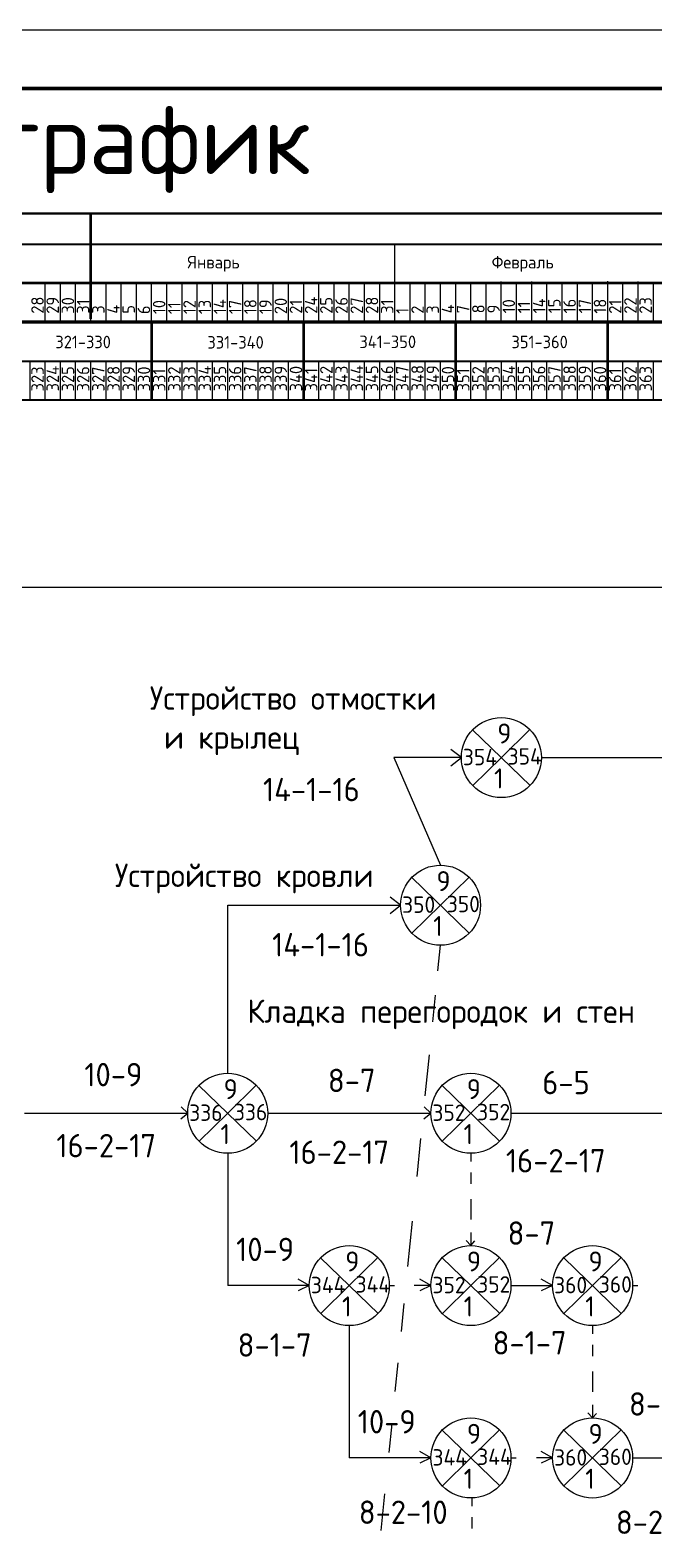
# Model space of a CAD drawing. Header units: millimetres. Extents: x -782 to 10910, y 3841 to 9763.
# Drawn here: x 3675.6 to 3728.9, y 8498.1 to 8626.5 of the extents above; entities that cross this region are included whole.
import ezdxf

# ---------------------------------------------------------------- set-up
doc = ezdxf.new("R2010")
doc.units = ezdxf.units.MM
doc.layers.add('1STAIR2D', color=30, linetype='Continuous')
doc.layers.add('A0-08', color=101, linetype='Continuous')
doc.styles.add('GOST-2.304_Type-B', font='GOST_Common.ttf')
doc.styles.get("Standard").update_dxf_attribs({"font": 'isocpeur.ttf'})

msp = doc.modelspace()

# ---------------------------------------------------------------- linework, layer by layer
at = {"lineweight": 50}
for p, q in [((3680.779779, 8601.848837), (3680.779779, 8610.846744)), ((3685.981601, 8594.911202), (3685.981601, 8601.544181)), ((3698.981601, 8594.93428), (3698.981601, 8601.567259)), ((3711.981601, 8594.903509), (3711.981601, 8601.536489)), ((3724.981601, 8594.911202), (3724.981601, 8601.544181))]:
    msp.add_line(p, q, dxfattribs=at)
at = {"lineweight": -3}
for p, q in [((3706.779717, 8601.544181), (3706.779717, 8608.225663)), ((3678.179906, 8601.597716), (3678.179843, 8604.924243)), ((3679.479843, 8601.671914), (3679.479779, 8604.998441)), ((3680.779906, 8601.597716), (3680.780686, 8604.917385)), ((3682.079843, 8601.654356), (3682.080623, 8604.974025)), ((3683.379906, 8601.580159), (3683.380687, 8604.899827)), ((3684.679843, 8601.636454), (3684.680623, 8604.956123)), ((3687.279843, 8601.544181), (3687.280623, 8604.86385)), ((3688.57978, 8601.672086), (3688.579717, 8604.998613)), ((3691.17978, 8601.672086), (3691.18056, 8604.991755)), ((3693.77978, 8601.561911), (3693.779717, 8604.888438)), ((3696.37978, 8601.544354), (3696.380561, 8604.864022)), ((3697.679717, 8601.689816), (3697.679654, 8605.016343)), ((3700.279717, 8601.689816), (3700.280497, 8605.009485)), ((3702.879717, 8601.562084), (3702.879654, 8604.888611)), ((3705.479717, 8601.562084), (3705.480498, 8604.881752)), ((3706.779654, 8601.707546), (3706.779591, 8605.034073)), ((3709.379654, 8601.689989), (3709.380434, 8605.009657)), ((3709.379717, 8601.575124), (3709.380498, 8604.894793)), ((3711.979654, 8601.579814), (3711.979591, 8604.906341)), ((3714.579654, 8601.579814), (3714.580434, 8604.899482)), ((3715.879591, 8601.707719), (3715.879528, 8605.034246)), ((3718.479591, 8601.707719), (3718.480371, 8605.027387)), ((3721.079591, 8601.597544), (3721.079528, 8604.92407)), ((3722.379591, 8601.610757), (3722.380372, 8604.930426)), ((3723.679591, 8601.579986), (3723.680372, 8604.899655)), ((3724.979528, 8601.725449), (3724.979465, 8605.051976)), ((3727.579528, 8601.725449), (3727.580308, 8605.045117)), ((3834.702615, 8578.908867), (3297.281601, 8578.868787)), ((3706.682381, 8564.367855), (3710.681601, 8555.177504)), ((3712.461656, 8564.367855), (3706.682381, 8564.367855)), ((3719.301546, 8564.367855), (3761.861682, 8564.367855)), ((3692.481601, 8537.408498), (3692.481601, 8551.757559)), ((3692.481601, 8551.757559), (3707.261656, 8551.757559)), ((3710.460845, 8546.160144), (3710.681601, 8548.337614)), ((3710.018523, 8541.797229), (3710.250735, 8544.087688)), ((3709.376343, 8535.462969), (3709.734066, 8538.99143)), ((3708.679069, 8528.58529), (3709.008479, 8531.834483)), ((3713.273148, 8526.644763), (3713.273148, 8524.917503)), ((3707.899698, 8520.897826), (3708.291896, 8524.766341)), ((3713.281601, 8522.687568), (3712.884426, 8523.119083)), ((3713.273148, 8523.802417), (3713.281601, 8522.687568)), ((3713.281601, 8522.687568), (3713.617825, 8523.076562)), ((3706.301546, 8519.267623), (3706.748042, 8519.267623)), ((3709.861656, 8519.267623), (3708.413497, 8519.267623)), ((3716.701546, 8519.267623), (3720.261656, 8519.267623)), ((3727.101546, 8519.267623), (3727.548042, 8519.267623)), ((3707.33663, 8515.34391), (3707.580235, 8517.74675)), ((3706.816463, 8510.21316), (3707.065804, 8512.67257)), ((3723.673148, 8511.923833), (3723.673148, 8510.196573)), ((3723.673148, 8509.081487), (3723.681601, 8507.966638)), ((3723.681601, 8507.966638), (3723.284426, 8508.398153)), ((3723.681601, 8507.966638), (3724.017825, 8508.355633)), ((3706.288274, 8505.00327), (3706.536588, 8507.452557)), ((3716.701546, 8504.546693), (3717.148042, 8504.546693)), ((3720.261682, 8504.543308), (3718.896542, 8504.543308)), ((3727.101572, 8504.543308), (3727.548067, 8504.543308)), ((3727.101572, 8504.543308), (3730.661682, 8504.543308)), ((3705.61371, 8498.349591), (3705.9321, 8501.49009))]:
    msp.add_line(p, q, dxfattribs=at)
at = {"lineweight": 25}
for p, q in [((3676.879906, 8601.592643), (3676.879906, 8604.916825)), ((3676.879969, 8601.487674), (3676.879969, 8604.811856)), ((3678.179906, 8601.561872), (3678.179906, 8604.886054)), ((3679.479906, 8601.566945), (3679.479906, 8604.891128)), ((3680.779843, 8601.623586), (3680.779843, 8604.947768)), ((3682.079906, 8601.566945), (3682.079906, 8604.891128)), ((3683.379843, 8601.623586), (3683.379843, 8604.947768)), ((3683.379843, 8601.605683), (3683.379843, 8604.929865)), ((3683.379906, 8601.566945), (3683.379906, 8604.891128)), ((3684.679843, 8601.623586), (3684.679843, 8604.947768)), ((3684.679906, 8601.536175), (3684.679906, 8604.860357)), ((3685.979843, 8601.592815), (3685.979843, 8604.916997)), ((3685.979843, 8601.513411), (3685.979843, 8604.837593)), ((3687.279843, 8601.562044), (3687.279843, 8604.886227)), ((3688.579843, 8601.513411), (3688.579843, 8604.837593)), ((3689.87978, 8601.641316), (3689.87978, 8604.965498)), ((3689.879843, 8601.513411), (3689.879843, 8604.837593)), ((3691.179843, 8601.48264), (3691.179843, 8604.806822)), ((3692.47978, 8601.641316), (3692.47978, 8604.965498)), ((3692.479843, 8601.451869), (3692.479843, 8604.776051)), ((3693.77978, 8601.641316), (3693.77978, 8604.965498)), ((3695.07978, 8601.610545), (3695.07978, 8604.934727)), ((3695.07978, 8601.513583), (3695.07978, 8604.837765)), ((3696.37978, 8601.579774), (3696.37978, 8604.903957)), ((3697.67978, 8601.513583), (3697.67978, 8604.837765)), ((3698.979717, 8601.659046), (3698.979717, 8604.983228)), ((3698.97978, 8601.513583), (3698.97978, 8604.837765)), ((3700.27978, 8601.482812), (3700.27978, 8604.806995)), ((3701.579717, 8601.659046), (3701.579717, 8604.983228)), ((3701.57978, 8601.452042), (3701.57978, 8604.776224)), ((3702.879717, 8601.659046), (3702.879717, 8604.983228)), ((3704.179717, 8601.628275), (3704.179717, 8604.952457)), ((3704.179717, 8601.531313), (3704.179717, 8604.855495)), ((3705.479717, 8601.597504), (3705.479717, 8604.921686)), ((3706.779717, 8601.531313), (3706.779717, 8604.855495)), ((3708.079654, 8601.659218), (3708.079654, 8604.9834)), ((3708.079717, 8601.531313), (3708.079717, 8604.855495)), ((3709.379717, 8601.500542), (3709.379717, 8604.824725)), ((3710.679654, 8601.659218), (3710.679654, 8604.9834)), ((3710.679717, 8601.469772), (3710.679717, 8604.793954)), ((3711.979654, 8601.659218), (3711.979654, 8604.9834)), ((3713.279654, 8601.628447), (3713.279654, 8604.95263)), ((3713.279654, 8601.549043), (3713.279654, 8604.873225)), ((3714.579654, 8601.597677), (3714.579654, 8604.921859)), ((3715.879654, 8601.549043), (3715.879654, 8604.873225)), ((3717.179591, 8601.676948), (3717.179591, 8605.00113)), ((3717.179654, 8601.549043), (3717.179654, 8604.873225)), ((3718.479654, 8601.518272), (3718.479654, 8604.842455)), ((3719.779591, 8601.676948), (3719.779591, 8605.00113)), ((3719.779654, 8601.487502), (3719.779654, 8604.811684)), ((3721.079591, 8601.676948), (3721.079591, 8605.00113)), ((3722.379591, 8601.646177), (3722.379591, 8604.97036)), ((3722.379591, 8601.549216), (3722.379591, 8604.873398)), ((3723.679591, 8601.615407), (3723.679591, 8604.939589)), ((3724.979591, 8601.549216), (3724.979591, 8604.873398)), ((3726.279528, 8601.694678), (3726.279528, 8605.01886)), ((3726.279591, 8601.549216), (3726.279591, 8604.873398)), ((3727.579591, 8601.518445), (3727.579591, 8604.842627)), ((3728.879528, 8601.694678), (3728.879528, 8605.01886)), ((3728.879591, 8601.487674), (3728.879591, 8604.811856)), ((3675.581601, 8594.895817), (3675.581601, 8598.219999)), ((3675.581601, 8594.895817), (3675.581601, 8598.219999)), ((3676.881601, 8594.895817), (3676.881601, 8598.219999)), ((3676.881601, 8594.895817), (3676.881601, 8598.219999)), ((3678.181601, 8594.895817), (3678.181601, 8598.235384)), ((3679.481601, 8594.880431), (3679.481601, 8598.204614)), ((3679.481601, 8594.880431), (3679.481601, 8598.204614)), ((3680.781601, 8594.880431), (3680.781601, 8598.204614)), ((3680.781601, 8594.880431), (3680.781601, 8598.204614)), ((3682.081601, 8594.880431), (3682.081601, 8598.219999)), ((3683.381601, 8594.865046), (3683.381601, 8598.189228)), ((3683.381601, 8594.865046), (3683.381601, 8598.189228)), ((3684.681601, 8594.865046), (3684.681601, 8598.189228)), ((3684.681601, 8594.865046), (3684.681601, 8598.189228)), ((3685.981601, 8594.865046), (3685.981601, 8598.204614)), ((3687.281601, 8594.880431), (3687.281601, 8598.204614)), ((3687.281601, 8594.880431), (3687.281601, 8598.204614)), ((3688.581601, 8594.880431), (3688.581601, 8598.204614)), ((3688.581601, 8594.880431), (3688.581601, 8598.204614)), ((3689.881601, 8594.880431), (3689.881601, 8598.219999)), ((3691.181601, 8594.880431), (3691.181601, 8598.204614)), ((3691.181601, 8594.880431), (3691.181601, 8598.204614)), ((3692.481601, 8594.880431), (3692.481601, 8598.204614)), ((3692.481601, 8594.880431), (3692.481601, 8598.204614)), ((3693.781601, 8594.880431), (3693.781601, 8598.219999)), ((3695.081601, 8594.880431), (3695.081601, 8598.204614)), ((3695.081601, 8594.880431), (3695.081601, 8598.204614)), ((3696.381601, 8594.880431), (3696.381601, 8598.204614)), ((3696.381601, 8594.880431), (3696.381601, 8598.204614)), ((3697.681601, 8594.880431), (3697.681601, 8598.219999)), ((3698.981601, 8594.880431), (3698.981601, 8598.204614)), ((3698.981601, 8594.880431), (3698.981601, 8598.204614)), ((3700.281601, 8594.880431), (3700.281601, 8598.204614)), ((3700.281601, 8594.880431), (3700.281601, 8598.204614)), ((3701.581601, 8594.880431), (3701.581601, 8598.219999)), ((3702.881601, 8594.911202), (3702.881601, 8598.235384)), ((3702.881601, 8594.911202), (3702.881601, 8598.235384)), ((3704.181601, 8594.911202), (3704.181601, 8598.235384)), ((3704.181601, 8594.911202), (3704.181601, 8598.235384)), ((3705.481601, 8594.911202), (3705.481601, 8598.25077)), ((3706.781601, 8594.895817), (3706.781601, 8598.219999)), ((3706.781601, 8594.895817), (3706.781601, 8598.219999)), ((3708.081601, 8594.895817), (3708.081601, 8598.219999)), ((3708.081601, 8594.895817), (3708.081601, 8598.219999)), ((3709.381601, 8594.895817), (3709.381601, 8598.235384)), ((3710.681601, 8594.911202), (3710.681601, 8598.235384)), ((3710.681601, 8594.911202), (3710.681601, 8598.235384)), ((3711.981601, 8594.911202), (3711.981601, 8598.235384)), ((3711.981601, 8594.911202), (3711.981601, 8598.235384)), ((3713.281601, 8594.911202), (3713.281601, 8598.25077)), ((3714.581601, 8594.911202), (3714.581601, 8598.235384)), ((3714.581601, 8594.911202), (3714.581601, 8598.235384)), ((3715.881601, 8594.911202), (3715.881601, 8598.235384)), ((3715.881601, 8594.911202), (3715.881601, 8598.235384)), ((3717.181601, 8594.911202), (3717.181601, 8598.25077)), ((3718.481601, 8594.911202), (3718.481601, 8598.235384)), ((3718.481601, 8594.911202), (3718.481601, 8598.235384)), ((3719.781601, 8594.911202), (3719.781601, 8598.235384)), ((3719.781601, 8594.911202), (3719.781601, 8598.235384)), ((3721.081601, 8594.911202), (3721.081601, 8598.25077)), ((3722.381601, 8594.911202), (3722.381601, 8598.235384)), ((3722.381601, 8594.911202), (3722.381601, 8598.235384)), ((3723.681601, 8594.911202), (3723.681601, 8598.235384)), ((3723.681601, 8594.911202), (3723.681601, 8598.235384)), ((3724.981601, 8594.911202), (3724.981601, 8598.25077)), ((3726.281601, 8594.926587), (3726.281601, 8598.25077)), ((3726.281601, 8594.926587), (3726.281601, 8598.25077)), ((3727.581601, 8594.926587), (3727.581601, 8598.25077)), ((3727.581601, 8594.926587), (3727.581601, 8598.25077)), ((3728.881601, 8594.926587), (3728.881601, 8598.266155)), ((3712.461656, 8564.367855), (3711.576067, 8565.047031)), ((3711.576067, 8563.667576), (3712.461656, 8564.367855)), ((3707.261656, 8551.757559), (3706.376067, 8552.436735)), ((3706.376067, 8551.057279), (3707.261656, 8551.757559)), ((3675.101546, 8533.988553), (3689.061656, 8533.988553)), ((3688.46658, 8533.516695), (3689.061656, 8533.988553)), ((3689.061656, 8533.988553), (3688.493396, 8534.547418)), ((3695.901546, 8533.988553), (3709.853203, 8533.988553)), ((3709.258127, 8533.516695), (3709.853203, 8533.988553)), ((3709.853203, 8533.988553), (3709.284942, 8534.547418)), ((3716.693093, 8533.988553), (3730.661656, 8533.988553)), ((3692.481601, 8530.568608), (3692.481601, 8519.267623)), ((3713.273148, 8530.568608), (3713.273148, 8529.856356)), ((3713.273148, 8528.938262), (3713.273148, 8527.967908)), ((3699.461656, 8519.267623), (3692.481601, 8519.267623)), ((3699.461656, 8519.267623), (3698.500547, 8519.812472)), ((3699.461656, 8519.267623), (3698.500547, 8518.82582)), ((3709.861656, 8519.267623), (3708.900547, 8519.812472)), ((3709.861656, 8519.267623), (3708.900547, 8518.82582)), ((3720.261656, 8519.267623), (3719.300547, 8519.812472)), ((3720.261656, 8519.267623), (3719.300547, 8518.82582)), ((3702.881601, 8515.847678), (3702.881601, 8504.546693)), ((3723.673148, 8515.847678), (3723.673148, 8515.135426)), ((3723.673148, 8514.217332), (3723.673148, 8513.246978)), ((3709.861656, 8504.546693), (3702.881601, 8504.546693)), ((3709.861656, 8504.546693), (3708.900547, 8505.091542)), ((3709.861656, 8504.546693), (3708.900547, 8504.10489)), ((3720.261682, 8504.543308), (3719.300572, 8505.088157)), ((3720.261682, 8504.543308), (3719.300572, 8504.101505)), ((3713.366244, 8501.126748), (3713.366244, 8500.414496)), ((3713.366244, 8499.496402), (3713.366244, 8498.526048))]:
    msp.add_line(p, q, dxfattribs=at)
at = {"layer": '1STAIR2D', "color": 0}
msp.add_line((4015.912801, 8626.512194), (3175.912801, 8626.512194), dxfattribs=at)
at = {"layer": '1STAIR2D', "color": 0, "lineweight": 100}
msp.add_line((4010.912801, 8621.512194), (3195.912801, 8621.512194), dxfattribs=at)
at = {"layer": 'A0-08', "color": 0, "lineweight": 40}
for p, q in [((3256.981601, 8610.846744), (3997.981601, 8610.846744)), ((3256.981601, 8610.846744), (3997.981601, 8610.846744)), ((3281.548041, 8610.846744), (3997.981601, 8610.846744)), ((3310.466995, 8610.846744), (3997.981601, 8610.846744)), ((3997.981601, 8610.846744), (3548.807486, 8610.846744)), ((3248.317444, 8608.225663), (3997.981601, 8608.225663)), ((3248.317444, 8608.225663), (3997.981601, 8608.225663)), ((3256.981601, 8608.225663), (3997.981601, 8608.225663)), ((3248.317444, 8604.884922), (3997.981601, 8604.899134)), ((3256.983574, 8604.956123), (3997.983574, 8604.956123)), ((3248.317444, 8601.544181), (3997.981601, 8601.544181)), ((3256.982794, 8601.636454), (3997.982794, 8601.636454)), ((3256.981601, 8598.235384), (3997.981601, 8598.235384)), ((3351.264167, 8598.235384), (3997.981601, 8598.25077)), ((3248.317444, 8594.941973), (3997.981601, 8594.941973)), ((3256.981601, 8594.941973), (3997.981601, 8594.941973))]:
    msp.add_line(p, q, dxfattribs=at)
at = {"layer": 'A0-08', "color": 0, "lineweight": 25}
for p, q in [((3713.421794, 8566.743855), (3718.341408, 8561.991856)), ((3715.881601, 8564.367855), (3718.32518, 8566.760542)), ((3713.438023, 8561.975169), (3715.881601, 8564.367855)), ((3708.221794, 8554.133558), (3713.141408, 8549.381559)), ((3710.681601, 8551.757559), (3713.12518, 8554.150245)), ((3708.238023, 8549.364872), (3710.681601, 8551.757559)), ((3690.021794, 8536.364553), (3694.941408, 8531.612553)), ((3692.481601, 8533.988553), (3694.92518, 8536.38124)), ((3710.813341, 8536.364553), (3715.732955, 8531.612553)), ((3713.273148, 8533.988553), (3715.716726, 8536.38124)), ((3690.038023, 8531.595866), (3692.481601, 8533.988553)), ((3710.829569, 8531.595866), (3713.273148, 8533.988553)), ((3700.421794, 8521.643623), (3705.341408, 8516.891624)), ((3702.881601, 8519.267623), (3705.32518, 8521.66031)), ((3710.821794, 8521.643623), (3715.741408, 8516.891624)), ((3713.281601, 8519.267623), (3715.72518, 8521.66031)), ((3721.221794, 8521.643623), (3726.141408, 8516.891624)), ((3723.681601, 8519.267623), (3726.12518, 8521.66031)), ((3700.438023, 8516.874937), (3702.881601, 8519.267623)), ((3710.838023, 8516.874937), (3713.281601, 8519.267623)), ((3721.238023, 8516.874937), (3723.681601, 8519.267623)), ((3710.821794, 8506.922693), (3715.741408, 8502.170694)), ((3713.281601, 8504.546693), (3715.72518, 8506.93938)), ((3721.22182, 8506.919308), (3726.141434, 8502.167308)), ((3723.681627, 8504.543308), (3726.125205, 8506.935995)), ((3710.838023, 8502.154007), (3713.281601, 8504.546693)), ((3721.238049, 8502.150621), (3723.681627, 8504.543308))]:
    msp.add_line(p, q, dxfattribs=at)
for centre in [(3715.881601, 8564.367855), (3710.681601, 8551.757559), (3692.481601, 8533.988553), (3713.281601, 8533.988553), (3702.881601, 8519.267623), (3713.281601, 8519.267623), (3723.681601, 8519.267623), (3713.281601, 8504.546693), (3723.681627, 8504.543308)]:
    msp.add_circle(centre, 3.419945, dxfattribs=at)

# ---------------------------------------------------------------- texts
at = {"insert": (3639.183233, 8620.209458), "char_height": 6, "attachment_point": 1}
msp.add_mtext_dynamic_manual_height_columns('Сетевой график', width=112.53552796, gutter_width=12.5, heights=[0], dxfattribs=at)
at = {"layer": 'A0-08', "color": 0, "lineweight": 25, "style": 'GOST-2.304_Type-B'}
for s, p in [('Январь', (3689.055641, 8606.149839)), ('Февраль', (3715.055579, 8606.149839)), ('321-330', (3677.746272, 8599.334491)), ('331-340', (3690.746272, 8599.303721)), ('341-350', (3703.746272, 8599.349877)), ('351-360', (3716.746272, 8599.334491))]:
    msp.add_text(s, height=1.0687328, dxfattribs=at).set_placement(p)
for s, height, p in [('28', 1.0687328, (3676.753212, 8602.284668)), ('29', 1.0687328, (3678.053212, 8602.284668)), ('30', 1.0687328, (3679.353212, 8602.284668)), ('31', 1.0687328, (3680.653212, 8602.284668)), ('3', 1.068733, (3681.953212, 8602.284668)), ('4', 1.068733, (3683.253212, 8602.284668)), ('5', 1.068733, (3684.553212, 8602.284668)), ('6', 1.068733, (3685.853086, 8602.248863)), ('10', 1.0687328, (3687.153086, 8602.248863)), ('11', 1.0687328, (3688.453086, 8602.248863)), ('12', 1.0687328, (3689.753086, 8602.248863)), ('13', 1.0687328, (3691.053086, 8602.248863)), ('14', 1.0687328, (3692.353086, 8602.248863)), ('17', 1.0687328, (3693.653086, 8602.248863)), ('18', 1.0687328, (3694.953086, 8602.248863)), ('19', 1.0687328, (3696.253086, 8602.248863)), ('20', 1.0687328, (3697.553086, 8602.248863)), ('21', 1.0687328, (3698.853023, 8602.279634)), ('24', 1.0687328, (3700.153023, 8602.279634)), ('25', 1.0687328, (3701.453023, 8602.279634)), ('26', 1.0687328, (3702.753023, 8602.279634)), ('27', 1.0687328, (3704.053023, 8602.279634)), ('28', 1.0687328, (3705.353023, 8602.279634)), ('31', 1.0687328, (3706.653023, 8602.279634)), ('2', 1.068733, (3709.253023, 8602.279634)), ('3', 1.068733, (3710.553023, 8602.279634)), ('4', 1.068733, (3711.852897, 8602.315266)), ('7', 1.068733, (3713.152897, 8602.315266)), ('8', 1.068733, (3714.452897, 8602.315266)), ('9', 1.068733, (3715.752897, 8602.315266)), ('10', 1.0687328, (3717.052897, 8602.315266)), ('11', 1.0687328, (3718.352897, 8602.315266)), ('14', 1.0687328, (3719.652897, 8602.315266)), ('15', 1.0687328, (3720.952897, 8602.315266)), ('16', 1.0687328, (3722.252897, 8602.315266)), ('17', 1.0687328, (3723.552897, 8602.315266)), ('18', 1.0687328, (3724.852834, 8602.284668)), ('21', 1.0687328, (3726.152834, 8602.284668)), ('22', 1.0687328, (3727.452834, 8602.284668)), ('23', 1.0687328, (3728.752834, 8602.284668)), ('1', 1.068733, (3707.953023, 8602.279634)), ('323', 1.0687328, (3676.754844, 8595.646655)), ('324', 1.0687328, (3678.054844, 8595.646655)), ('325', 1.0687328, (3679.354844, 8595.646655)), ('326', 1.0687328, (3680.654844, 8595.646655)), ('327', 1.0687328, (3681.954844, 8595.646655)), ('328', 1.0687328, (3683.254844, 8595.646655)), ('329', 1.0687328, (3684.554844, 8595.646655)), ('330', 1.0687328, (3685.854844, 8595.646655)), ('332', 1.0687328, (3688.454844, 8595.646655)), ('333', 1.0687328, (3689.754844, 8595.646655)), ('334', 1.0687328, (3691.054844, 8595.646655)), ('335', 1.0687328, (3692.354844, 8595.646655)), ('336', 1.0687328, (3693.654844, 8595.646655)), ('337', 1.0687328, (3694.954844, 8595.646655)), ('338', 1.0687328, (3696.254844, 8595.646655)), ('339', 1.0687328, (3697.554844, 8595.646655)), ('340', 1.0687328, (3698.854844, 8595.646655)), ('342', 1.0687328, (3701.454844, 8595.646655)), ('343', 1.0687328, (3702.754844, 8595.646655)), ('344', 1.0687328, (3704.054844, 8595.646655)), ('345', 1.0687328, (3705.354844, 8595.646655)), ('346', 1.0687328, (3706.654844, 8595.646655)), ('347', 1.0687328, (3707.954844, 8595.646655)), ('348', 1.0687328, (3709.254844, 8595.646655)), ('349', 1.0687328, (3710.554844, 8595.646655)), ('350', 1.0687328, (3711.854844, 8595.646655)), ('352', 1.0687328, (3714.454844, 8595.646655)), ('353', 1.0687328, (3715.754844, 8595.646655)), ('354', 1.0687328, (3717.054844, 8595.646655)), ('355', 1.0687328, (3718.354844, 8595.646655)), ('356', 1.0687328, (3719.654844, 8595.646655)), ('357', 1.0687328, (3720.954844, 8595.646655)), ('358', 1.0687328, (3722.254844, 8595.646655)), ('359', 1.0687328, (3723.554844, 8595.646655)), ('360', 1.0687328, (3724.854844, 8595.646655)), ('362', 1.0687328, (3727.454844, 8595.646655)), ('363', 1.0687328, (3728.754844, 8595.646655)), ('331', 1.0687328, (3687.154844, 8595.646655)), ('341', 1.0687328, (3700.154844, 8595.646655)), ('351', 1.0687328, (3713.154844, 8595.646655)), ('361', 1.0687328, (3726.154844, 8595.646655))]:
    msp.add_text(s, height=height, rotation=90, dxfattribs=at).set_placement(p)
at = {"layer": 'A0-08', "color": 0, "lineweight": 25, "attachment_point": 1, "style": 'GOST-2.304_Type-B'}
for s, width, insert, char_height in [('Устройство отмостки\\P и крылец', 43.01416096, (3685.81939, 8570.453987), 2), ('9', 2.49875162, (3715.537839, 8567.281648), 1.709973), ('354', 2.49875162, (3712.595902, 8565.113784), 1.4), ('354', 2.49875162, (3716.421193, 8565.169554), 1.4), ('1', 2.49875162, (3715.259436, 8563.445028), 1.709973), ('14-1-16', 2.49875162, (3695.501258, 8562.638314), 2), ('Устройство кровли', 43.01416096, (3682.834032, 8555.312317), 2), ('9', 2.49875162, (3710.337839, 8554.671351), 1.709973), ('350', 2.61184608, (3707.395902, 8552.503487), 1.4), ('350', 2.49875162, (3711.221193, 8552.559257), 1.4), ('1', 2.49875162, (3710.059436, 8550.834731), 1.709973), ('14-1-16', 2.49875162, (3696.283235, 8549.384026), 2), ('Кладка перегородок и стен', 43.01416096, (3694.155189, 8543.710752), 2), ('10-9', 2.49875162, (3680.225022, 8538.285756), 2), ('8-7', 2.49875162, (3701.049053, 8537.793008), 2), ('6-5', 2.49875162, (3719.373411, 8537.611539), 2), ('9', 2.49875162, (3692.137839, 8536.902345), 1.709973), ('9', 2.49875162, (3712.929385, 8536.902345), 1.709973), ('336', 2.49875162, (3689.195902, 8534.734481), 1.4), ('336', 2.49875162, (3693.021193, 8534.790251), 1.4), ('352', 2.49875162, (3709.987448, 8534.734481), 1.4), ('352', 2.49875162, (3713.81274, 8534.790251), 1.4), ('16-2-17', 2.49875162, (3677.829696, 8532.221699), 2), ('1', 2.49875162, (3691.859436, 8533.065726), 1.709973), ('1', 2.49875162, (3712.650982, 8533.065726), 1.709973), ('16-2-17', 2.49875162, (3697.756182, 8531.659902), 2), ('16-2-17', 2.49875162, (3716.271264, 8530.930852), 2), ('8-7', 2.49875162, (3716.416283, 8524.74911), 2), ('10-9', 2.49875162, (3693.201721, 8523.358879), 2), ('9', 2.49875162, (3702.537839, 8522.181416), 1.709973), ('9', 2.49875162, (3712.937839, 8522.181416), 1.709973), ('9', 2.49875162, (3723.337839, 8522.181416), 1.709973), ('344', 2.49875162, (3699.595902, 8520.013552), 1.4), ('344', 2.49875162, (3703.421193, 8520.069322), 1.4), ('352', 2.49875162, (3709.995902, 8520.013552), 1.4), ('352', 2.49875162, (3713.821193, 8520.069322), 1.4), ('360', 2.49875162, (3720.395902, 8520.013552), 1.4), ('360', 2.49875162, (3724.221193, 8520.069322), 1.4), ('1', 2.49875162, (3702.259436, 8518.344796), 1.709973), ('1', 2.49875162, (3712.659436, 8518.344796), 1.709973), ('1', 2.49875162, (3723.059436, 8518.344796), 1.709973), ('8-1-7', 2.49875162, (3693.333956, 8515.192745), 2), ('8-1-7', 2.49875162, (3715.13175, 8515.376457), 2), ('8-7', 2.49875162, (3726.796188, 8510.155007), 2), ('10-9', 2.49875162, (3703.601721, 8508.637949), 2), ('9', 2.49875162, (3712.937839, 8507.460486), 1.709973), ('9', 2.49875162, (3723.337865, 8507.4571), 1.709973), ('344', 2.49875162, (3709.995902, 8505.292622), 1.4), ('344', 2.49875162, (3713.821193, 8505.348392), 1.4), ('360', 2.49875162, (3720.395928, 8505.289236), 1.4), ('360', 2.49875162, (3724.221219, 8505.345006), 1.4), ('1', 2.49875162, (3712.659436, 8503.623866), 1.709973), ('1', 2.49875162, (3723.059461, 8503.620481), 1.709973), ('8-2-10', 2.49875162, (3703.690373, 8500.908881), 2), ('8-2-10', 2.49875162, (3725.675423, 8500.055277), 2)]:
    msp.add_mtext_dynamic_manual_height_columns(s, width=width, gutter_width=12.5, heights=[0], dxfattribs=dict(at, insert=insert, char_height=char_height))

doc.saveas('drawing.dxf')
